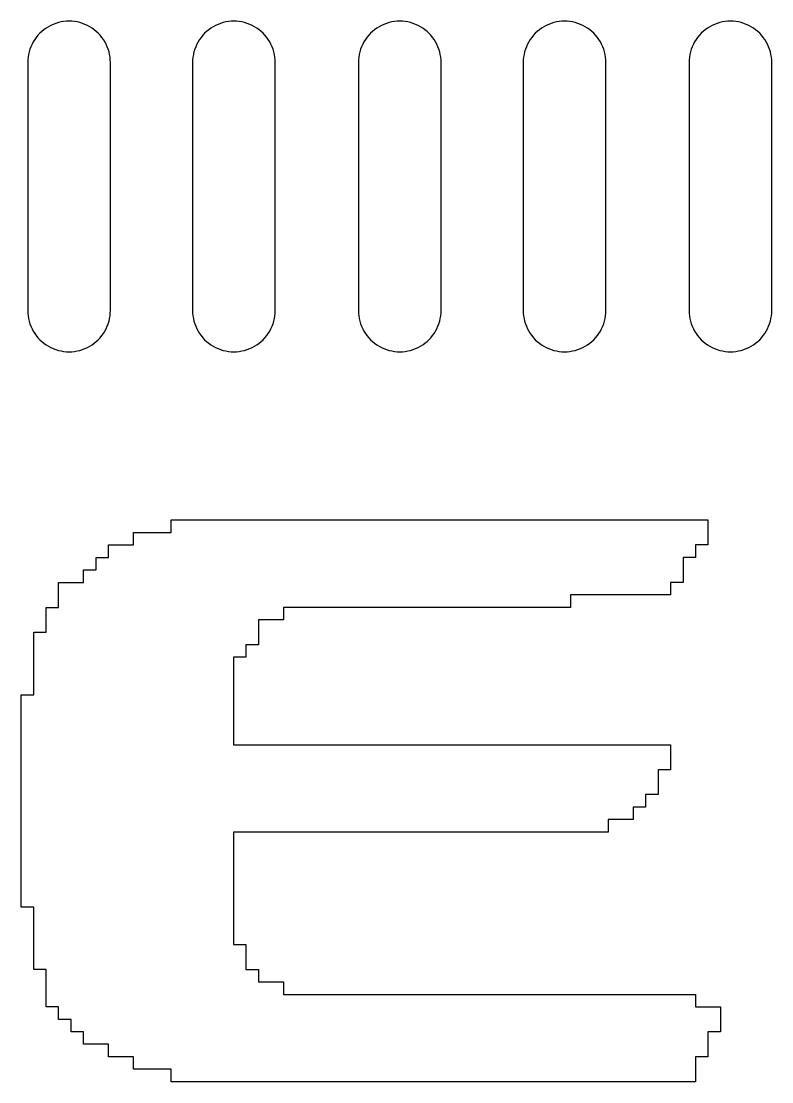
# Model space of a CAD drawing. Header units: inches. Extents: x -3.1 to 90.9, y -0.8 to 60.1.
# Drawn here: x 24.684 to 26.5, y 24.834 to 27.4 of the extents above; entities that cross this region are included whole.
import ezdxf

# ---------------------------------------------------------------- set-up
doc = ezdxf.new("R2010")
doc.units = ezdxf.units.IN
doc.layers.add('Top Overlay', color=2, linetype='Continuous')
doc.layers.add('Top Paste', color=8, linetype='Continuous')

# ---------------------------------------------------------------- blocks, each defined once
blk = doc.blocks.new('WQFN_40_L5_0_W5_0_P0_4_BL_EP_65')
at = {"layer": 'Top Paste'}
for p, q in [((2.1863, 1.9), (2.1799, 1.8989)), ((2.1928, 1.9007), (2.1863, 1.9)), ((2.1994, 1.9009), (2.1928, 1.9007)), ((2.1928, 1.9007), (2.1928, 1.9007)), ((2.7994, 1.9009), (2.1994, 1.9009)), ((2.8059, 1.9007), (2.7994, 1.9009)), ((2.8124, 1.9), (2.8059, 1.9007)), ((2.8189, 1.8989), (2.8124, 1.9)), ((2.1334, 1.876), (2.1286, 1.8716)), ((2.1385, 1.8802), (2.1334, 1.876)), ((2.1438, 1.884), (2.1385, 1.8802)), ((2.1493, 1.8875), (2.1438, 1.884)), ((2.1551, 1.8905), (2.1493, 1.8875)), ((2.1611, 1.8932), (2.1551, 1.8905)), ((2.1672, 1.8956), (2.1611, 1.8932)), ((2.1735, 1.8975), (2.1672, 1.8956)), ((2.1799, 1.8989), (2.1735, 1.8975)), ((2.8252, 1.8975), (2.8189, 1.8989)), ((2.8315, 1.8956), (2.8252, 1.8975)), ((2.8376, 1.8932), (2.8315, 1.8956)), ((2.8436, 1.8905), (2.8376, 1.8932)), ((2.8493, 1.8875), (2.8436, 1.8905)), ((2.8549, 1.884), (2.8493, 1.8875)), ((2.8602, 1.8802), (2.8549, 1.884)), ((2.8653, 1.876), (2.8602, 1.8802)), ((2.8701, 1.8716), (2.8653, 1.876)), ((2.1127, 1.8508), (2.1097, 1.8451)), ((2.1162, 1.8564), (2.1127, 1.8508)), ((2.12, 1.8617), (2.1162, 1.8564)), ((2.1242, 1.8668), (2.12, 1.8617)), ((2.1286, 1.8716), (2.1242, 1.8668)), ((2.8745, 1.8668), (2.8701, 1.8716)), ((2.8787, 1.8617), (2.8745, 1.8668)), ((2.8825, 1.8564), (2.8787, 1.8617)), ((2.886, 1.8509), (2.8825, 1.8564)), ((2.889, 1.8451), (2.886, 1.8509)), ((2.1028, 1.8267), (2.1013, 1.8204)), ((2.1047, 1.833), (2.1028, 1.8267)), ((2.107, 1.8391), (2.1047, 1.833)), ((2.1097, 1.8451), (2.107, 1.8391)), ((2.8917, 1.8391), (2.889, 1.8451)), ((2.8941, 1.833), (2.8917, 1.8391)), ((2.896, 1.8267), (2.8941, 1.833)), ((2.8974, 1.8204), (2.896, 1.8267)), ((2.0996, 1.8074), (2.0994, 1.8009)), ((2.0994, 1.8009), (2.0996, 1.7943)), ((2.1002, 1.8139), (2.0996, 1.8074)), ((2.1013, 1.8204), (2.1002, 1.8139)), ((2.8985, 1.8139), (2.8974, 1.8204)), ((2.8992, 1.8074), (2.8985, 1.8139)), ((2.8994, 1.8009), (2.8992, 1.8074)), ((2.8992, 1.7943), (2.8994, 1.8009)), ((2.0996, 1.7943), (2.1002, 1.7878)), ((2.1002, 1.7878), (2.1013, 1.7814)), ((2.1013, 1.7814), (2.1028, 1.775)), ((2.1028, 1.775), (2.1047, 1.7687)), ((2.8941, 1.7687), (2.896, 1.775)), ((2.896, 1.775), (2.8974, 1.7814)), ((2.8974, 1.7814), (2.8985, 1.7878)), ((2.8985, 1.7878), (2.8992, 1.7943)), ((2.1047, 1.7687), (2.107, 1.7626)), ((2.107, 1.7626), (2.1097, 1.7566)), ((2.1097, 1.7566), (2.1127, 1.7508)), ((2.1127, 1.7508), (2.1162, 1.7453)), ((2.1162, 1.7453), (2.12, 1.74)), ((2.8787, 1.74), (2.8825, 1.7453)), ((2.8825, 1.7453), (2.886, 1.7509)), ((2.886, 1.7509), (2.889, 1.7566)), ((2.889, 1.7566), (2.8917, 1.7626)), ((2.8917, 1.7626), (2.8941, 1.7687)), ((2.12, 1.74), (2.1242, 1.7349)), ((2.1242, 1.7349), (2.1286, 1.7301)), ((2.1286, 1.7301), (2.1334, 1.7257)), ((2.1334, 1.7257), (2.1385, 1.7215)), ((2.1385, 1.7215), (2.1438, 1.7177)), ((2.8549, 1.7177), (2.8602, 1.7215)), ((2.8602, 1.7215), (2.8653, 1.7257)), ((2.8653, 1.7257), (2.8701, 1.7301)), ((2.8701, 1.7301), (2.8745, 1.7349)), ((2.8745, 1.7349), (2.8787, 1.74)), ((2.1438, 1.7177), (2.1494, 1.7142)), ((2.1494, 1.7142), (2.1551, 1.7112)), ((2.1551, 1.7112), (2.1611, 1.7085)), ((2.1611, 1.7085), (2.1672, 1.7062)), ((2.1672, 1.7062), (2.1735, 1.7043)), ((2.1735, 1.7043), (2.1799, 1.7028)), ((2.1799, 1.7028), (2.1863, 1.7017)), ((2.1863, 1.7017), (2.1928, 1.7011)), ((2.1928, 1.7011), (2.1994, 1.7009)), ((2.1994, 1.7009), (2.7994, 1.7009)), ((2.7994, 1.7009), (2.8059, 1.7011)), ((2.8059, 1.7011), (2.8124, 1.7017)), ((2.8124, 1.7017), (2.8189, 1.7028)), ((2.8189, 1.7028), (2.8252, 1.7043)), ((2.8252, 1.7043), (2.8315, 1.7062)), ((2.8315, 1.7062), (2.8376, 1.7085)), ((2.8376, 1.7085), (2.8436, 1.7112)), ((2.8436, 1.7112), (2.8494, 1.7142)), ((2.8494, 1.7142), (2.8549, 1.7177)), ((2.1551, 1.4892), (2.1493, 1.4862)), ((2.1611, 1.4919), (2.1551, 1.4892)), ((2.1672, 1.4942), (2.1611, 1.4919)), ((2.1735, 1.4961), (2.1672, 1.4942)), ((2.1799, 1.4976), (2.1735, 1.4961)), ((2.1863, 1.4987), (2.1799, 1.4976)), ((2.1928, 1.4993), (2.1863, 1.4987)), ((2.1994, 1.4995), (2.1928, 1.4993)), ((2.7994, 1.4995), (2.1994, 1.4995)), ((2.8059, 1.4993), (2.7994, 1.4995)), ((2.8124, 1.4987), (2.8059, 1.4993)), ((2.8124, 1.4987), (2.8124, 1.4987)), ((2.8189, 1.4976), (2.8124, 1.4987)), ((2.8252, 1.4961), (2.8189, 1.4976)), ((2.8315, 1.4942), (2.8252, 1.4961)), ((2.8376, 1.4919), (2.8315, 1.4942)), ((2.8436, 1.4892), (2.8376, 1.4919)), ((2.8493, 1.4862), (2.8436, 1.4892)), ((2.1242, 1.4655), (2.12, 1.4604)), ((2.1286, 1.4703), (2.1242, 1.4655)), ((2.1334, 1.4747), (2.1286, 1.4703)), ((2.1385, 1.4789), (2.1334, 1.4747)), ((2.1438, 1.4827), (2.1385, 1.4789)), ((2.1493, 1.4862), (2.1438, 1.4827)), ((2.8549, 1.4827), (2.8493, 1.4862)), ((2.8602, 1.4789), (2.8549, 1.4827)), ((2.8653, 1.4747), (2.8602, 1.4789)), ((2.8701, 1.4703), (2.8653, 1.4747)), ((2.8745, 1.4655), (2.8701, 1.4703)), ((2.8787, 1.4604), (2.8745, 1.4655)), ((2.107, 1.4378), (2.1047, 1.4317)), ((2.1097, 1.4438), (2.107, 1.4378)), ((2.1127, 1.4495), (2.1097, 1.4438)), ((2.1162, 1.4551), (2.1127, 1.4495)), ((2.12, 1.4604), (2.1162, 1.4551)), ((2.8825, 1.4551), (2.8787, 1.4604)), ((2.886, 1.4496), (2.8825, 1.4551)), ((2.889, 1.4438), (2.886, 1.4496)), ((2.8917, 1.4378), (2.889, 1.4438)), ((2.8941, 1.4317), (2.8917, 1.4378)), ((2.1002, 1.4126), (2.0996, 1.4061)), ((2.1013, 1.419), (2.1002, 1.4126)), ((2.1028, 1.4254), (2.1013, 1.419)), ((2.1047, 1.4317), (2.1028, 1.4254)), ((2.896, 1.4254), (2.8941, 1.4317)), ((2.8974, 1.419), (2.896, 1.4254)), ((2.8985, 1.4126), (2.8974, 1.419)), ((2.8992, 1.4061), (2.8985, 1.4126)), ((2.0996, 1.4061), (2.0994, 1.3995)), ((2.0994, 1.3995), (2.0996, 1.393)), ((2.0996, 1.393), (2.1002, 1.3865)), ((2.1002, 1.3865), (2.1013, 1.38)), ((2.8974, 1.38), (2.8985, 1.3865)), ((2.8985, 1.3865), (2.8992, 1.393)), ((2.8994, 1.3995), (2.8992, 1.4061)), ((2.8992, 1.393), (2.8994, 1.3995)), ((2.1013, 1.38), (2.1028, 1.3737)), ((2.1028, 1.3737), (2.1047, 1.3674)), ((2.1047, 1.3674), (2.107, 1.3613)), ((2.107, 1.3613), (2.1097, 1.3553)), ((2.889, 1.3553), (2.8917, 1.3613)), ((2.8917, 1.3613), (2.8941, 1.3674)), ((2.8941, 1.3674), (2.896, 1.3737)), ((2.896, 1.3737), (2.8974, 1.38)), ((2.1097, 1.3553), (2.1127, 1.3495)), ((2.1127, 1.3495), (2.1162, 1.344)), ((2.1162, 1.344), (2.12, 1.3387)), ((2.12, 1.3387), (2.1242, 1.3336)), ((2.8745, 1.3336), (2.8787, 1.3387)), ((2.8787, 1.3387), (2.8825, 1.344)), ((2.8825, 1.344), (2.886, 1.3496)), ((2.886, 1.3496), (2.889, 1.3553)), ((2.1242, 1.3336), (2.1286, 1.3288)), ((2.1286, 1.3288), (2.1334, 1.3244)), ((2.1334, 1.3244), (2.1385, 1.3202)), ((2.1385, 1.3202), (2.1438, 1.3164)), ((2.1438, 1.3164), (2.1494, 1.3129)), ((2.1494, 1.3129), (2.1551, 1.3099)), ((2.1551, 1.3099), (2.1611, 1.3072)), ((2.8376, 1.3072), (2.8436, 1.3099)), ((2.8436, 1.3099), (2.8494, 1.3129)), ((2.8494, 1.3129), (2.8549, 1.3164)), ((2.8549, 1.3164), (2.8602, 1.3202)), ((2.8602, 1.3202), (2.8653, 1.3244)), ((2.8653, 1.3244), (2.8701, 1.3288)), ((2.8701, 1.3288), (2.8745, 1.3336)), ((2.1611, 1.3072), (2.1672, 1.3048)), ((2.1672, 1.3048), (2.1735, 1.3029)), ((2.1735, 1.3029), (2.1799, 1.3015)), ((2.1799, 1.3015), (2.1863, 1.3004)), ((2.1863, 1.3004), (2.1928, 1.2997)), ((2.1928, 1.2997), (2.1994, 1.2995)), ((2.1994, 1.2995), (2.7994, 1.2995)), ((2.7994, 1.2995), (2.8059, 1.2997)), ((2.8059, 1.2997), (2.8124, 1.3004)), ((2.8124, 1.3004), (2.8189, 1.3015)), ((2.8189, 1.3015), (2.8252, 1.3029)), ((2.8252, 1.3029), (2.8315, 1.3048)), ((2.8315, 1.3048), (2.8376, 1.3072)), ((2.1385, 1.0801), (2.1334, 1.0759)), ((2.1438, 1.0839), (2.1385, 1.0801)), ((2.1493, 1.0874), (2.1438, 1.0839)), ((2.1551, 1.0904), (2.1493, 1.0874)), ((2.1611, 1.0931), (2.1551, 1.0904)), ((2.1672, 1.0955), (2.1611, 1.0931)), ((2.1735, 1.0974), (2.1672, 1.0955)), ((2.1799, 1.0988), (2.1735, 1.0974)), ((2.1863, 1.0999), (2.1799, 1.0988)), ((2.1928, 1.1006), (2.1863, 1.0999)), ((2.1994, 1.1008), (2.1928, 1.1006)), ((2.1928, 1.1006), (2.1928, 1.1006)), ((2.7994, 1.1008), (2.1994, 1.1008)), ((2.8059, 1.1006), (2.7994, 1.1008)), ((2.8124, 1.0999), (2.8059, 1.1006)), ((2.8189, 1.0988), (2.8124, 1.0999)), ((2.8252, 1.0974), (2.8189, 1.0988)), ((2.8315, 1.0955), (2.8252, 1.0974)), ((2.8376, 1.0931), (2.8315, 1.0955)), ((2.8436, 1.0904), (2.8376, 1.0931)), ((2.8493, 1.0874), (2.8436, 1.0904)), ((2.8549, 1.0839), (2.8493, 1.0874)), ((2.8602, 1.0801), (2.8549, 1.0839)), ((2.8653, 1.0759), (2.8602, 1.0801)), ((2.1162, 1.0563), (2.1127, 1.0507)), ((2.12, 1.0616), (2.1162, 1.0563)), ((2.1242, 1.0667), (2.12, 1.0616)), ((2.1286, 1.0715), (2.1242, 1.0667)), ((2.1334, 1.0759), (2.1286, 1.0715)), ((2.8701, 1.0715), (2.8653, 1.0759)), ((2.8745, 1.0667), (2.8701, 1.0715)), ((2.8787, 1.0616), (2.8745, 1.0667)), ((2.8825, 1.0563), (2.8787, 1.0616)), ((2.886, 1.0508), (2.8825, 1.0563)), ((2.1028, 1.0266), (2.1013, 1.0203)), ((2.1047, 1.0329), (2.1028, 1.0266)), ((2.107, 1.039), (2.1047, 1.0329)), ((2.1097, 1.045), (2.107, 1.039)), ((2.1127, 1.0507), (2.1097, 1.045)), ((2.889, 1.045), (2.886, 1.0508)), ((2.8917, 1.039), (2.889, 1.045)), ((2.8941, 1.0329), (2.8917, 1.039)), ((2.896, 1.0266), (2.8941, 1.0329)), ((2.8974, 1.0203), (2.896, 1.0266)), ((2.0996, 1.0073), (2.0994, 1.0008)), ((2.1002, 1.0138), (2.0996, 1.0073)), ((2.1013, 1.0203), (2.1002, 1.0138)), ((2.8985, 1.0138), (2.8974, 1.0203)), ((2.8992, 1.0073), (2.8985, 1.0138)), ((2.8994, 1.0008), (2.8992, 1.0073)), ((2.0994, 1.0008), (2.0996, 0.9942)), ((2.0996, 0.9942), (2.1002, 0.9877)), ((2.1002, 0.9877), (2.1013, 0.9813)), ((2.1013, 0.9813), (2.1028, 0.9749)), ((2.896, 0.9749), (2.8974, 0.9813)), ((2.8974, 0.9813), (2.8985, 0.9877)), ((2.8985, 0.9877), (2.8992, 0.9942)), ((2.8992, 0.9942), (2.8994, 1.0008)), ((2.1028, 0.9749), (2.1047, 0.9686)), ((2.1047, 0.9686), (2.107, 0.9625)), ((2.107, 0.9625), (2.1097, 0.9565)), ((2.1097, 0.9565), (2.1127, 0.9507)), ((2.1127, 0.9507), (2.1162, 0.9452)), ((2.8825, 0.9452), (2.886, 0.9508)), ((2.886, 0.9508), (2.889, 0.9565)), ((2.889, 0.9565), (2.8917, 0.9625)), ((2.8917, 0.9625), (2.8941, 0.9686)), ((2.8941, 0.9686), (2.896, 0.9749)), ((2.1162, 0.9452), (2.12, 0.9399)), ((2.12, 0.9399), (2.1242, 0.9348)), ((2.1242, 0.9348), (2.1286, 0.93)), ((2.1286, 0.93), (2.1334, 0.9256)), ((2.1334, 0.9256), (2.1385, 0.9214)), ((2.8602, 0.9214), (2.8653, 0.9256)), ((2.8653, 0.9256), (2.8701, 0.93)), ((2.8701, 0.93), (2.8745, 0.9348)), ((2.8745, 0.9348), (2.8787, 0.9399)), ((2.8787, 0.9399), (2.8825, 0.9452)), ((2.1385, 0.9214), (2.1438, 0.9176)), ((2.1438, 0.9176), (2.1494, 0.9141)), ((2.1494, 0.9141), (2.1551, 0.9111)), ((2.1551, 0.9111), (2.1611, 0.9084)), ((2.1611, 0.9084), (2.1672, 0.9061)), ((2.1672, 0.9061), (2.1735, 0.9042)), ((2.1735, 0.9042), (2.1799, 0.9027)), ((2.1799, 0.9027), (2.1863, 0.9016)), ((2.1863, 0.9016), (2.1928, 0.901)), ((2.1928, 0.901), (2.1994, 0.9008)), ((2.1994, 0.9008), (2.7994, 0.9008)), ((2.7994, 0.9008), (2.8059, 0.901)), ((2.8059, 0.901), (2.8124, 0.9016)), ((2.8124, 0.9016), (2.8189, 0.9027)), ((2.8189, 0.9027), (2.8252, 0.9042)), ((2.8252, 0.9042), (2.8315, 0.9061)), ((2.8315, 0.9061), (2.8376, 0.9084)), ((2.8376, 0.9084), (2.8436, 0.9111)), ((2.8436, 0.9111), (2.8494, 0.9141)), ((2.8494, 0.9141), (2.8549, 0.9176)), ((2.8549, 0.9176), (2.8602, 0.9214)), ((2.1672, 0.6941), (2.1611, 0.6918)), ((2.1735, 0.696), (2.1672, 0.6941)), ((2.1799, 0.6975), (2.1735, 0.696)), ((2.1863, 0.6986), (2.1799, 0.6975)), ((2.1928, 0.6992), (2.1863, 0.6986)), ((2.1994, 0.6994), (2.1928, 0.6992)), ((2.7994, 0.6994), (2.1994, 0.6994)), ((2.8059, 0.6992), (2.7994, 0.6994)), ((2.8124, 0.6986), (2.8059, 0.6992)), ((2.8124, 0.6986), (2.8124, 0.6986)), ((2.8189, 0.6975), (2.8124, 0.6986)), ((2.8252, 0.696), (2.8189, 0.6975)), ((2.8315, 0.6941), (2.8252, 0.696)), ((2.8376, 0.6918), (2.8315, 0.6941)), ((2.1286, 0.6702), (2.1242, 0.6654)), ((2.1334, 0.6746), (2.1286, 0.6702)), ((2.1385, 0.6788), (2.1334, 0.6746)), ((2.1438, 0.6826), (2.1385, 0.6788)), ((2.1493, 0.6861), (2.1438, 0.6826)), ((2.1551, 0.6891), (2.1493, 0.6861)), ((2.1611, 0.6918), (2.1551, 0.6891)), ((2.8436, 0.6891), (2.8376, 0.6918)), ((2.8493, 0.6861), (2.8436, 0.6891)), ((2.8549, 0.6826), (2.8493, 0.6861)), ((2.8602, 0.6788), (2.8549, 0.6826)), ((2.8653, 0.6746), (2.8602, 0.6788)), ((2.8701, 0.6702), (2.8653, 0.6746)), ((2.8745, 0.6654), (2.8701, 0.6702)), ((2.1097, 0.6437), (2.107, 0.6377)), ((2.1127, 0.6494), (2.1097, 0.6437)), ((2.1162, 0.655), (2.1127, 0.6494)), ((2.12, 0.6603), (2.1162, 0.655)), ((2.1242, 0.6654), (2.12, 0.6603)), ((2.8787, 0.6603), (2.8745, 0.6654)), ((2.8825, 0.655), (2.8787, 0.6603)), ((2.886, 0.6495), (2.8825, 0.655)), ((2.889, 0.6437), (2.886, 0.6495)), ((2.8917, 0.6377), (2.889, 0.6437)), ((2.1013, 0.6189), (2.1002, 0.6125)), ((2.1028, 0.6253), (2.1013, 0.6189)), ((2.1047, 0.6316), (2.1028, 0.6253)), ((2.107, 0.6377), (2.1047, 0.6316)), ((2.8941, 0.6316), (2.8917, 0.6377)), ((2.896, 0.6253), (2.8941, 0.6316)), ((2.8974, 0.6189), (2.896, 0.6253)), ((2.8985, 0.6125), (2.8974, 0.6189)), ((2.0996, 0.606), (2.0994, 0.5994)), ((2.0994, 0.5994), (2.0996, 0.5929)), ((2.1002, 0.6125), (2.0996, 0.606)), ((2.0996, 0.5929), (2.1002, 0.5864)), ((2.8992, 0.606), (2.8985, 0.6125)), ((2.8985, 0.5864), (2.8992, 0.5929)), ((2.8994, 0.5994), (2.8992, 0.606)), ((2.8992, 0.5929), (2.8994, 0.5994)), ((2.1002, 0.5864), (2.1013, 0.5799)), ((2.1013, 0.5799), (2.1028, 0.5736)), ((2.1028, 0.5736), (2.1047, 0.5673)), ((2.1047, 0.5673), (2.107, 0.5612)), ((2.8917, 0.5612), (2.8941, 0.5673)), ((2.8941, 0.5673), (2.896, 0.5736)), ((2.896, 0.5736), (2.8974, 0.5799)), ((2.8974, 0.5799), (2.8985, 0.5864)), ((2.107, 0.5612), (2.1097, 0.5552)), ((2.1097, 0.5552), (2.1127, 0.5494)), ((2.1127, 0.5494), (2.1162, 0.5439)), ((2.1162, 0.5439), (2.12, 0.5386)), ((2.8787, 0.5386), (2.8825, 0.5439)), ((2.8825, 0.5439), (2.886, 0.5495)), ((2.886, 0.5495), (2.889, 0.5552)), ((2.889, 0.5552), (2.8917, 0.5612)), ((2.12, 0.5386), (2.1242, 0.5335)), ((2.1242, 0.5335), (2.1286, 0.5287)), ((2.1286, 0.5287), (2.1334, 0.5243)), ((2.1334, 0.5243), (2.1385, 0.5201)), ((2.1385, 0.5201), (2.1438, 0.5163)), ((2.1438, 0.5163), (2.1494, 0.5128)), ((2.8494, 0.5128), (2.8549, 0.5163)), ((2.8549, 0.5163), (2.8602, 0.5201)), ((2.8602, 0.5201), (2.8653, 0.5243)), ((2.8653, 0.5243), (2.8701, 0.5287)), ((2.8701, 0.5287), (2.8745, 0.5335)), ((2.8745, 0.5335), (2.8787, 0.5386)), ((2.1494, 0.5128), (2.1551, 0.5098)), ((2.1551, 0.5098), (2.1611, 0.5071)), ((2.1611, 0.5071), (2.1672, 0.5047)), ((2.1672, 0.5047), (2.1735, 0.5028)), ((2.1735, 0.5028), (2.1799, 0.5014)), ((2.1799, 0.5014), (2.1863, 0.5003)), ((2.1863, 0.5003), (2.1928, 0.4996)), ((2.1928, 0.4996), (2.1994, 0.4994)), ((2.1994, 0.4994), (2.7994, 0.4994)), ((2.7994, 0.4994), (2.8059, 0.4996)), ((2.8059, 0.4996), (2.8124, 0.5003)), ((2.8124, 0.5003), (2.8189, 0.5014)), ((2.8189, 0.5014), (2.8252, 0.5028)), ((2.8252, 0.5028), (2.8315, 0.5047)), ((2.8315, 0.5047), (2.8376, 0.5071)), ((2.8376, 0.5071), (2.8436, 0.5098)), ((2.8436, 0.5098), (2.8494, 0.5128)), ((2.1438, 0.2838), (2.1385, 0.28)), ((2.1493, 0.2873), (2.1438, 0.2838)), ((2.1551, 0.2903), (2.1493, 0.2873)), ((2.1611, 0.293), (2.1551, 0.2903)), ((2.1672, 0.2954), (2.1611, 0.293)), ((2.1735, 0.2973), (2.1672, 0.2954)), ((2.1799, 0.2987), (2.1735, 0.2973)), ((2.1863, 0.2998), (2.1799, 0.2987)), ((2.1928, 0.3005), (2.1863, 0.2998)), ((2.1994, 0.3007), (2.1928, 0.3005)), ((2.7994, 0.3007), (2.1994, 0.3007)), ((2.8059, 0.3005), (2.7994, 0.3007)), ((2.8124, 0.2998), (2.8059, 0.3005)), ((2.8124, 0.2998), (2.8124, 0.2998)), ((2.8189, 0.2987), (2.8124, 0.2998)), ((2.8252, 0.2973), (2.8189, 0.2987)), ((2.8315, 0.2954), (2.8252, 0.2973)), ((2.8376, 0.293), (2.8315, 0.2954)), ((2.8436, 0.2903), (2.8376, 0.293)), ((2.8493, 0.2873), (2.8436, 0.2903)), ((2.8549, 0.2838), (2.8493, 0.2873)), ((2.8602, 0.28), (2.8549, 0.2838)), ((2.12, 0.2615), (2.1162, 0.2562)), ((2.1242, 0.2666), (2.12, 0.2615)), ((2.1286, 0.2714), (2.1242, 0.2666)), ((2.1334, 0.2758), (2.1286, 0.2714)), ((2.1385, 0.28), (2.1334, 0.2758)), ((2.8653, 0.2758), (2.8602, 0.28)), ((2.8701, 0.2714), (2.8653, 0.2758)), ((2.8745, 0.2666), (2.8701, 0.2714)), ((2.8787, 0.2615), (2.8745, 0.2666)), ((2.8825, 0.2562), (2.8787, 0.2615)), ((2.1047, 0.2328), (2.1028, 0.2265)), ((2.107, 0.2389), (2.1047, 0.2328)), ((2.1097, 0.2449), (2.107, 0.2389)), ((2.1127, 0.2506), (2.1097, 0.2449)), ((2.1162, 0.2562), (2.1127, 0.2506)), ((2.886, 0.2507), (2.8825, 0.2562)), ((2.889, 0.2449), (2.886, 0.2507)), ((2.8917, 0.2389), (2.889, 0.2449)), ((2.8941, 0.2328), (2.8917, 0.2389)), ((2.896, 0.2265), (2.8941, 0.2328)), ((2.0996, 0.2072), (2.0994, 0.2007)), ((2.1002, 0.2137), (2.0996, 0.2072)), ((2.1013, 0.2202), (2.1002, 0.2137)), ((2.1028, 0.2265), (2.1013, 0.2202)), ((2.8974, 0.2202), (2.896, 0.2265)), ((2.8985, 0.2137), (2.8974, 0.2202)), ((2.8992, 0.2072), (2.8985, 0.2137)), ((2.8994, 0.2007), (2.8992, 0.2072)), ((2.0994, 0.2007), (2.0996, 0.1941)), ((2.0996, 0.1941), (2.1002, 0.1876)), ((2.1002, 0.1876), (2.1013, 0.1812)), ((2.1013, 0.1812), (2.1028, 0.1748)), ((2.896, 0.1748), (2.8974, 0.1812)), ((2.8974, 0.1812), (2.8985, 0.1876)), ((2.8985, 0.1876), (2.8992, 0.1941)), ((2.8992, 0.1941), (2.8994, 0.2007)), ((2.1028, 0.1748), (2.1047, 0.1685)), ((2.1047, 0.1685), (2.107, 0.1624)), ((2.107, 0.1624), (2.1097, 0.1564)), ((2.1097, 0.1564), (2.1127, 0.1506)), ((2.886, 0.1507), (2.889, 0.1564)), ((2.889, 0.1564), (2.8917, 0.1624)), ((2.8917, 0.1624), (2.8941, 0.1685)), ((2.8941, 0.1685), (2.896, 0.1748)), ((2.1127, 0.1506), (2.1162, 0.1451)), ((2.1162, 0.1451), (2.12, 0.1398)), ((2.12, 0.1398), (2.1242, 0.1347)), ((2.1242, 0.1347), (2.1286, 0.1299)), ((2.1286, 0.1299), (2.1334, 0.1255)), ((2.8653, 0.1255), (2.8701, 0.1299)), ((2.8701, 0.1299), (2.8745, 0.1347)), ((2.8745, 0.1347), (2.8787, 0.1398)), ((2.8787, 0.1398), (2.8825, 0.1451)), ((2.8825, 0.1451), (2.886, 0.1507)), ((2.1334, 0.1255), (2.1385, 0.1213)), ((2.1385, 0.1213), (2.1438, 0.1175)), ((2.1438, 0.1175), (2.1494, 0.114)), ((2.1494, 0.114), (2.1551, 0.111)), ((2.1551, 0.111), (2.1611, 0.1083)), ((2.1611, 0.1083), (2.1672, 0.106)), ((2.1672, 0.106), (2.1735, 0.1041)), ((2.1735, 0.1041), (2.1799, 0.1026)), ((2.8189, 0.1026), (2.8252, 0.1041)), ((2.8252, 0.1041), (2.8315, 0.106)), ((2.8315, 0.106), (2.8376, 0.1083)), ((2.8376, 0.1083), (2.8436, 0.111)), ((2.8436, 0.111), (2.8494, 0.114)), ((2.8494, 0.114), (2.8549, 0.1175)), ((2.8549, 0.1175), (2.8602, 0.1213)), ((2.8602, 0.1213), (2.8653, 0.1255)), ((2.1799, 0.1026), (2.1863, 0.1015)), ((2.1863, 0.1015), (2.1928, 0.1009)), ((2.1928, 0.1009), (2.1994, 0.1007)), ((2.1994, 0.1007), (2.7994, 0.1007)), ((2.7994, 0.1007), (2.8059, 0.1009)), ((2.8059, 0.1009), (2.8124, 0.1015)), ((2.8124, 0.1015), (2.8189, 0.1026))]:
    blk.add_line(p, q, dxfattribs=at)

msp = doc.modelspace()

# ---------------------------------------------------------------- linework, layer by layer
at = {"layer": 'Top Overlay'}
for p, q in [((25.0469, 26.1629), (25.0469, 26.1931)), ((25.0469, 26.1931), (26.346, 26.1931)), ((26.346, 26.1931), (26.346, 26.1326)), ((24.9563, 26.1326), (24.9563, 26.1629)), ((24.9563, 26.1629), (25.0469, 26.1629)), ((24.8959, 26.1024), (24.8959, 26.1326)), ((24.8959, 26.1326), (24.9563, 26.1326)), ((26.346, 26.1326), (26.3158, 26.1326)), ((26.3158, 26.1326), (26.3158, 26.1024)), ((24.8657, 26.0722), (24.8657, 26.1024)), ((24.8657, 26.1024), (24.8959, 26.1024)), ((26.3158, 26.1024), (26.2856, 26.1024)), ((26.2856, 26.1024), (26.2856, 26.042)), ((24.8355, 26.042), (24.8355, 26.0722)), ((24.8355, 26.0722), (24.8657, 26.0722)), ((24.775, 25.9816), (24.775, 26.042)), ((24.775, 26.042), (24.8355, 26.042)), ((26.2856, 26.042), (26.2554, 26.042)), ((26.2554, 26.042), (26.2554, 26.0118)), ((26.2554, 26.0118), (26.0137, 26.0118)), ((26.0137, 26.0118), (26.0137, 25.9816)), ((24.7448, 25.9212), (24.7448, 25.9816)), ((24.7448, 25.9816), (24.775, 25.9816)), ((26.0137, 25.9816), (25.3188, 25.9816)), ((25.3188, 25.9816), (25.3188, 25.9514)), ((25.3188, 25.9514), (25.2584, 25.9514)), ((25.2584, 25.9514), (25.2584, 25.891)), ((24.7146, 25.7701), (24.7146, 25.9212)), ((24.7146, 25.9212), (24.7448, 25.9212)), ((25.2584, 25.891), (25.2282, 25.891)), ((25.2282, 25.891), (25.2282, 25.8607)), ((25.2282, 25.8607), (25.198, 25.8607)), ((25.198, 25.8607), (25.198, 25.6493)), ((24.6844, 25.2565), (24.6844, 25.7701)), ((24.6844, 25.7701), (24.7146, 25.7701)), ((25.198, 25.6493), (26.2554, 25.6493)), ((26.2554, 25.6493), (26.2554, 25.5888)), ((26.2554, 25.5888), (26.2252, 25.5888)), ((26.2252, 25.5888), (26.2252, 25.5284)), ((26.2252, 25.5284), (26.195, 25.5284)), ((26.195, 25.5284), (26.195, 25.4982)), ((26.195, 25.4982), (26.1648, 25.4982)), ((26.1648, 25.4982), (26.1648, 25.468)), ((26.1648, 25.468), (26.1043, 25.468)), ((26.1043, 25.468), (26.1043, 25.4378)), ((26.1043, 25.4378), (25.198, 25.4378)), ((25.198, 25.4378), (25.198, 25.3169)), ((25.198, 25.3169), (25.198, 25.2867)), ((25.198, 25.2867), (25.198, 25.1659)), ((24.7146, 25.2565), (24.6844, 25.2565)), ((24.7146, 25.1055), (24.7146, 25.2565)), ((25.198, 25.1659), (25.2282, 25.1659)), ((25.2282, 25.1659), (25.2282, 25.1055)), ((24.7448, 25.1055), (24.7146, 25.1055)), ((24.7448, 25.0148), (24.7448, 25.1055)), ((25.2282, 25.1055), (25.2584, 25.1055)), ((25.2584, 25.1055), (25.2584, 25.0752)), ((25.2584, 25.0752), (25.3188, 25.0752)), ((25.3188, 25.0752), (25.3188, 25.045)), ((25.3188, 25.045), (26.3158, 25.045)), ((26.3158, 25.045), (26.3158, 25.0148)), ((24.775, 25.0148), (24.7448, 25.0148)), ((24.775, 24.9846), (24.775, 25.0148)), ((26.3158, 25.0148), (26.3762, 25.0148)), ((26.3762, 25.0148), (26.3762, 24.9544)), ((24.8053, 24.9846), (24.775, 24.9846)), ((24.8053, 24.9544), (24.8053, 24.9846)), ((24.8355, 24.9544), (24.8053, 24.9544)), ((24.8355, 24.9242), (24.8355, 24.9544)), ((26.3762, 24.9544), (26.346, 24.9544)), ((26.346, 24.9544), (26.346, 24.894)), ((24.8959, 24.9242), (24.8355, 24.9242)), ((24.8959, 24.894), (24.8959, 24.9242)), ((24.9563, 24.894), (24.8959, 24.894)), ((24.9563, 24.8638), (24.9563, 24.894)), ((26.346, 24.894), (26.3158, 24.894)), ((26.3158, 24.894), (26.3158, 24.8336)), ((25.0469, 24.8638), (24.9563, 24.8638)), ((25.0469, 24.8336), (25.0469, 24.8638)), ((26.3158, 24.8336), (25.0469, 24.8336))]:
    msp.add_line(p, q, dxfattribs=at)

# ---------------------------------------------------------------- block references
at = {"rotation": 270}
msp.add_blockref('WQFN_40_L5_0_W5_0_P0_4_BL_EP_65', (24.5995, 29.4994), dxfattribs=at)

doc.saveas('drawing.dxf')
